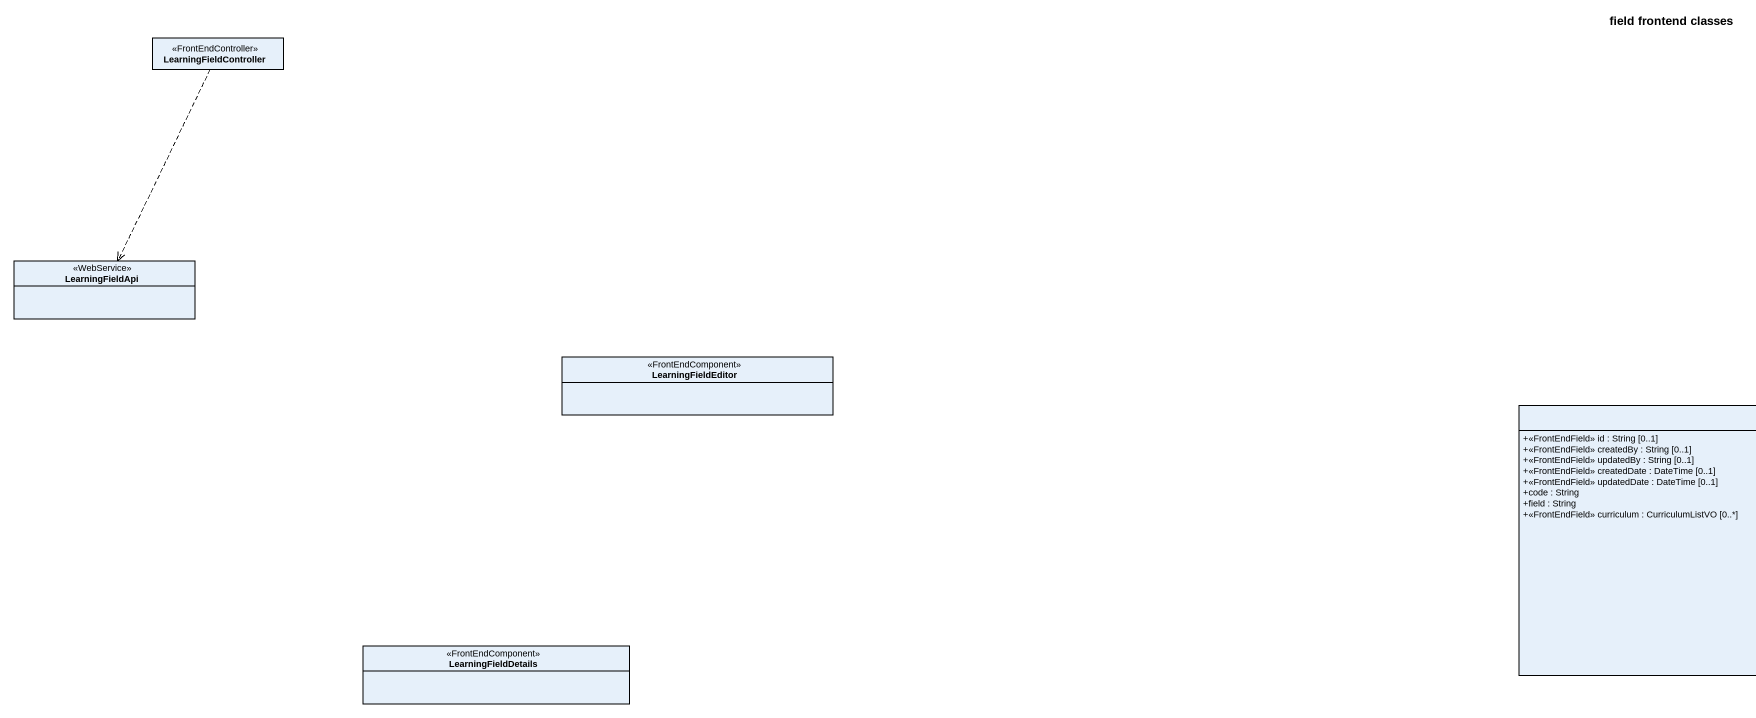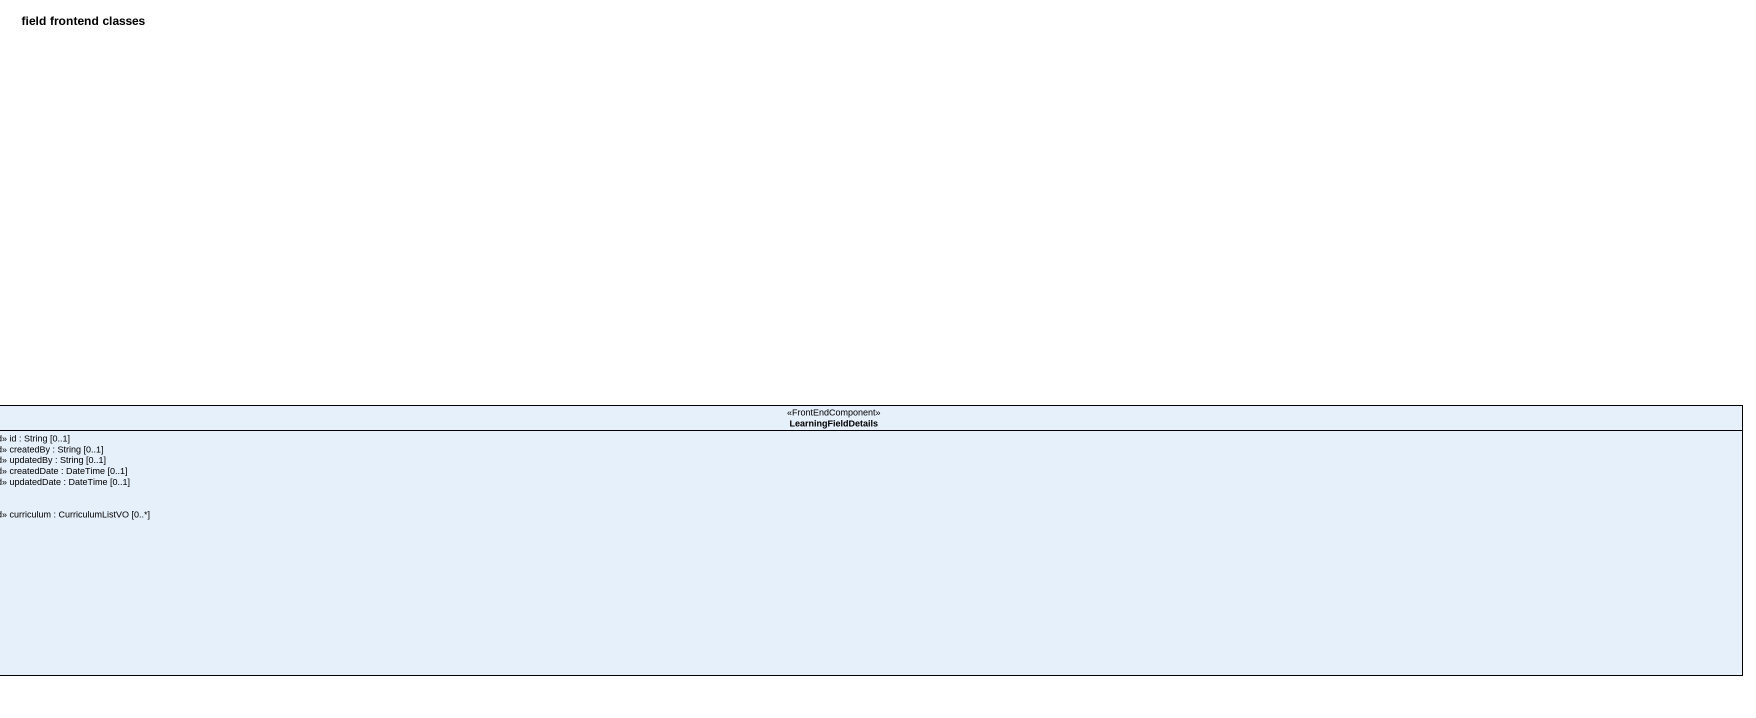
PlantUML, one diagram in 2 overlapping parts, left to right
@startuml
title field frontend classes
hide circle
hide empty members
skinparam classAttributeIconSize 0
class LearningFieldController <<FrontEndController>>
class LearningFieldApi <<WebService>>
class LearningFieldEditor <<FrontEndComponent>>
class LearningFieldDetails <<FrontEndComponent>> {
  +<<FrontEndField>> id : String [0..1]
  +<<FrontEndField>> createdBy : String [0..1]
  +<<FrontEndField>> updatedBy : String [0..1]
  +<<FrontEndField>> createdDate : DateTime [0..1]
  +<<FrontEndField>> updatedDate : DateTime [0..1]
  +code : String
  +field : String
  +<<FrontEndField>> curriculum : CurriculumListVO [0..*]
}
class "LearningFieldDetails" as LearningFieldDetails_2 <<FrontEndComponent>>
LearningFieldController ..> LearningFieldApi
@enduml
